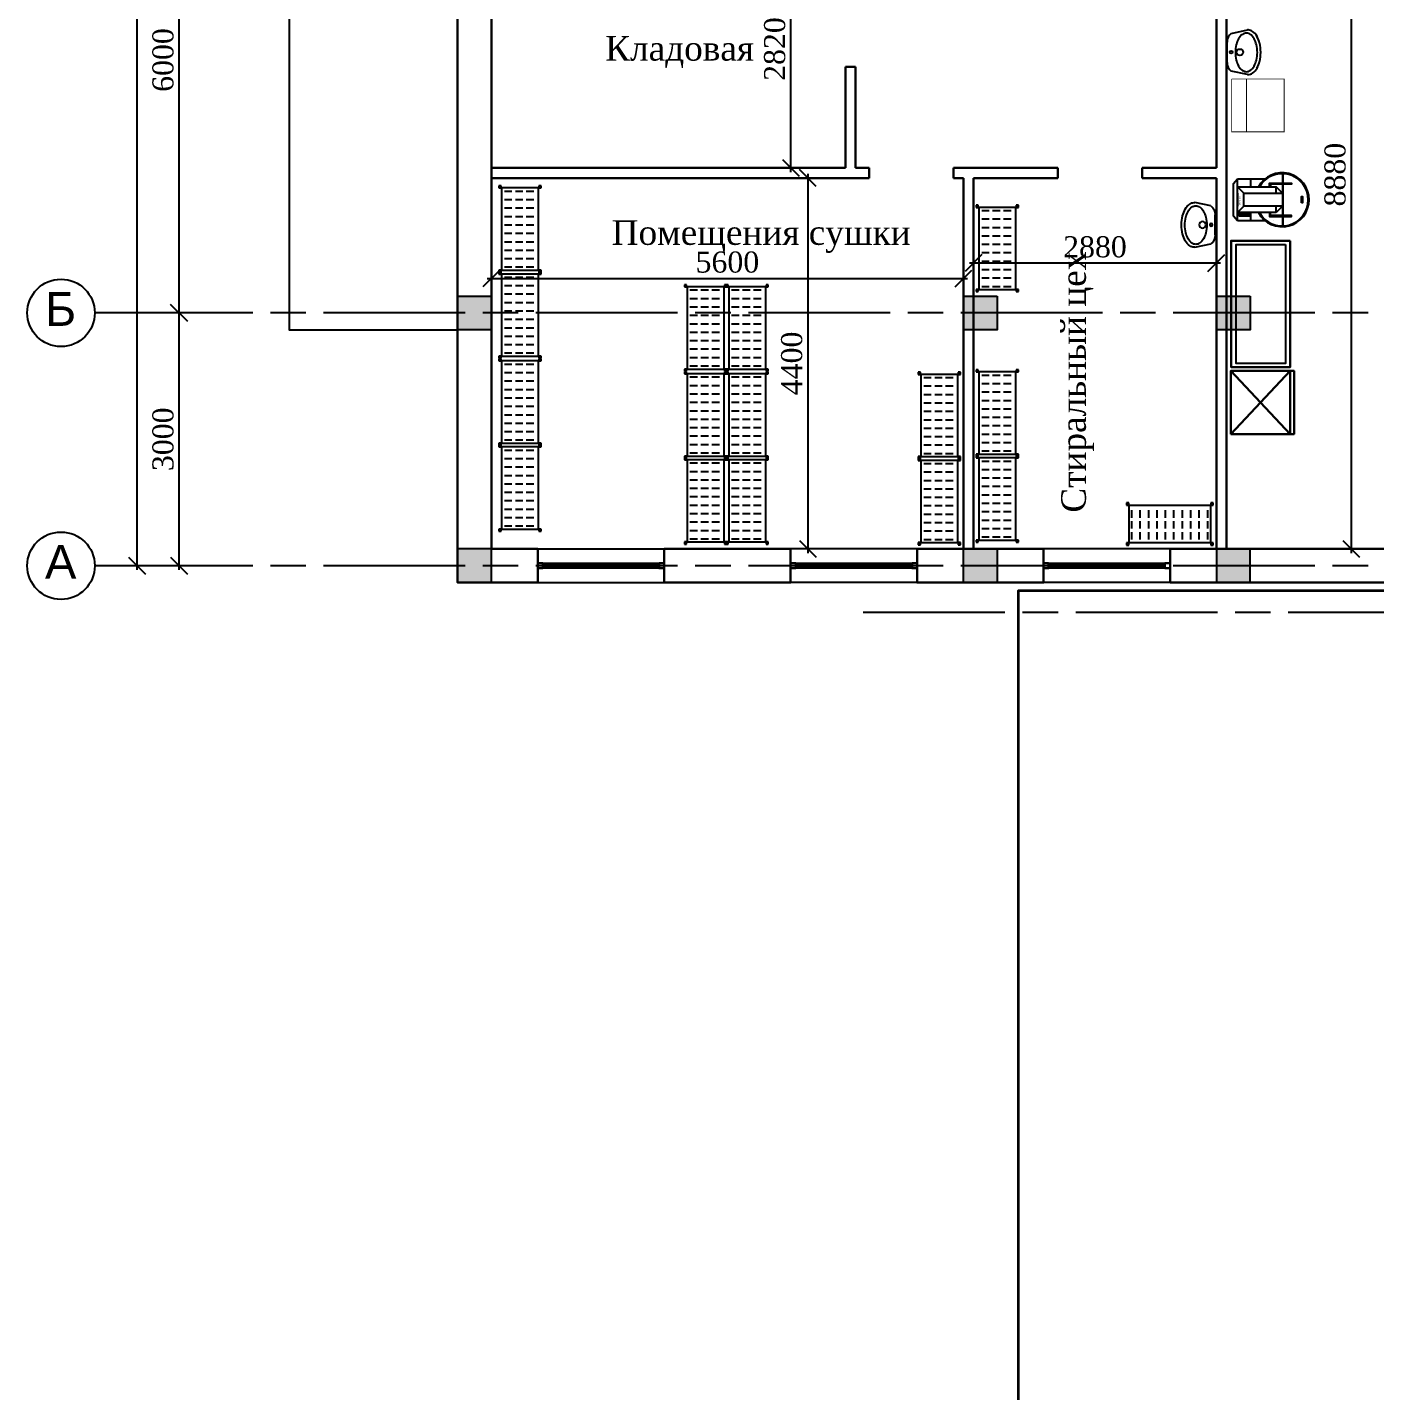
# Model space of a CAD drawing. Header units: inches. Extents: x 2870606 to 3671143, y -733551 to -473558.
# Drawn here: x 3124859 to 3140853, y -618146 to -601957 of the extents above; entities that cross this region are included whole.
import ezdxf

# ---------------------------------------------------------------- set-up
doc = ezdxf.new("R2010")
doc.units = ezdxf.units.IN
doc.header["$MEASUREMENT"] = 0
doc.linetypes.add('ACAD_ISO08W100', pattern=[36, 24, -3, 6, -3])
for name, color, linetype in [('-OZTI Tefriş', 170, 'Continuous'), ('A_Windows', 160, 'Continuous'), ('ELUX3D-204-2D', 7, 'Continuous'), ('ШРИФТ', 7, 'Continuous')]:
    doc.layers.add(name, color=color, linetype=linetype)
doc.styles.add('GENERATED_STYLE_1', font='times.ttf')
doc.styles.add('J~stule', font='dutch.ttf')
doc.styles.get("Standard").update_dxf_attribs({"font": 'arial.ttf'})
doc.styles.add('стиль3', font='arial.ttf', dxfattribs={"height": 250})
doc.dimstyles.new('J~style', dxfattribs={"dimscale": 100, "dimtxt": 2.5, "dimasz": 2, "dimexe": 0.55, "dimexo": 0.725, "dimtad": 1, "dimdec": 0, "dimdsep": 46, "dimtxsty": 'J~stule', "dimblk": 'OBLIQUE', "dimcen": 2, "dimdle": 0.5, "dimadec": 0, "dimazin": 0, "dimtfac": 1, "dimtdec": 0, "dimtmove": 0, "dimatfit": 3, "dimfxl": 1, "dimarcsym": 0})

# ---------------------------------------------------------------- blocks, each defined once
blk = doc.blocks.new('_Oblique')
at = {"color": 0, "linetype": 'ByBlock', "lineweight": -2}
blk.add_line((-0.5, -0.5), (0.5, 0.5), dxfattribs=at)
blk = doc.blocks.new('*D178')
at = {"color": 0, "lineweight": -2, "transparency": 16777216}
for p, q in [((3126659, -608395), (3126659, -605295)), ((3127086, -605345), (3126604, -605345)), ((3127086, -608345), (3126604, -608345))]:
    blk.add_line(p, q, dxfattribs=at)
at = {"layer": 'Defpoints', "color": 0, "lineweight": 35, "transparency": 16777216}
for p in [(3126659, -605345), (3127159, -605345), (3127159, -608345)]:
    blk.add_point(p, dxfattribs=at)
at = {"color": 0, "lineweight": -2, "transparency": 16777216, "xscale": 200, "yscale": 200, "zscale": 200}
for p, rotation in [((3126659, -605345), 90), ((3126659, -608345), 270)]:
    blk.add_blockref('_Oblique', p, dxfattribs=dict(at, rotation=rotation))
at = {"color": 0, "transparency": 16777216, "insert": (3126469, -606845), "char_height": 250, "attachment_point": 5, "rotation": 90, "style": 'J~stule'}
blk.add_mtext('3000', dxfattribs=at)
blk = doc.blocks.new('*D179')
at = {"color": 0, "lineweight": -2, "transparency": 16777216}
for p, q in [((3126659, -605395), (3126659, -599295)), ((3127086, -599345), (3126604, -599345)), ((3127086, -605345), (3126604, -605345))]:
    blk.add_line(p, q, dxfattribs=at)
at = {"layer": 'Defpoints', "color": 0, "lineweight": 35, "transparency": 16777216}
for p in [(3126659, -599345), (3127159, -599345), (3127159, -605345)]:
    blk.add_point(p, dxfattribs=at)
at = {"color": 0, "lineweight": -2, "transparency": 16777216, "xscale": 200, "yscale": 200, "zscale": 200}
for p, rotation in [((3126659, -599345), 90), ((3126659, -605345), 270)]:
    blk.add_blockref('_Oblique', p, dxfattribs=dict(at, rotation=rotation))
at = {"color": 0, "transparency": 16777216, "insert": (3126469, -602345), "char_height": 250, "attachment_point": 5, "rotation": 90, "style": 'J~stule'}
blk.add_mtext('6000', dxfattribs=at)
blk = doc.blocks.new('*D183')
at = {"color": 0, "lineweight": -2, "transparency": 16777216}
for p, q in [((3127086, -585345), (3126104, -585345)), ((3126159, -585295), (3126159, -608395)), ((3127086, -608345), (3126104, -608345))]:
    blk.add_line(p, q, dxfattribs=at)
at = {"layer": 'Defpoints', "color": 0, "lineweight": 35, "transparency": 16777216}
for p in [(3127159, -585345), (3126159, -608345), (3127159, -608345)]:
    blk.add_point(p, dxfattribs=at)
at = {"color": 0, "lineweight": -2, "transparency": 16777216, "xscale": 200, "yscale": 200, "zscale": 200}
for p, rotation in [((3126159, -585345), 90), ((3126159, -608345), 270)]:
    blk.add_blockref('_Oblique', p, dxfattribs=dict(at, rotation=rotation))
at = {"color": 0, "transparency": 16777216, "insert": (3125969, -596845), "char_height": 250, "attachment_point": 5, "rotation": 90, "style": 'J~stule'}
blk.add_mtext('23000', dxfattribs=at)
blk = doc.blocks.new('HamurY.ÖH Y-50')
for p, q in [((-24.9, -4.4), (-19.5, 0)), ((-19.5, 0), (19.5, 0)), ((19.5, 0), (24.9, -4.4)), ((-24.9, -37.4), (-24.9, -4.4)), ((-24.9, -4.4), (24.9, -4.4)), ((-15.2, -50.3), (-15.2, -4.4)), ((-15.2, -4.4), (-7.7, -11.9)), ((-9.9, -4.4), (9.9, -4.4)), ((7.7, -4.4), (-7.7, -4.4)), ((-7.7, -57.9), (-7.7, -11.9)), ((-7.7, -11.9), (7.7, -11.9)), ((15.2, -4.4), (7.7, -11.9)), ((7.7, -11.9), (7.7, -57.9)), ((15.2, -4.4), (15.2, -50.3)), ((24.9, -4.4), (24.9, -37.4)), ((-24.9, -20.5), (-15.2, -20.5)), ((15.2, -20.5), (24.9, -20.5)), ((-24.9, -47.4), (-24.9, -47.1)), ((-19.8, -57.9), (-31, -57.9)), ((-19.8, -58.4), (-31, -58.4)), ((18.6, -57.9), (-18.6, -57.9)), ((18.6, -58.4), (-18.6, -58.4)), ((-15.2, -50.3), (-7.7, -50.3)), ((-7.7, -57.9), (-15.2, -50.3)), ((7.7, -50.3), (15.2, -50.3)), ((7.7, -57.9), (15.2, -50.3)), ((31, -57.9), (19.8, -57.9)), ((31, -58.4), (19.8, -58.4))]:
    blk.add_line(p, q)
for points in [[(-15.2, -19.1), (-15.2, -6.5), (-18.9, -6.5), (-18.9, -19.1)], [(-3.7, -80.3), (3.7, -80.3), (3.7, -81.6), (-3.7, -81.6)]]:
    blk.add_lwpolyline(points, close=True)
for points in [[(-18.6, -42.5), (-19.8, -42.5), (-19.8, -68.5), (-18.6, -68.5), (-18.6, -43.8)], [(-18.6, -43.8), (-15.2, -43.8), (-15.2, -42.5), (-19.8, -42.5), (-19.8, -43.8)], [(18.6, -43.8), (15.2, -43.8), (15.2, -42.5), (19.8, -42.5), (19.8, -43.8)], [(18.6, -42.5), (19.8, -42.5), (19.8, -68.5), (18.6, -68.5), (18.6, -43.8)]]:
    blk.add_lwpolyline(points)
for centre in [(-17.1, -9.4), (-17.1, -12.8), (-17.1, -16.2)]:
    blk.add_circle(centre, 1.24)
for radius, start, end in [(32, 118.4486, 61.5514), (31, 119.4548, 60.5452)]:
    blk.add_arc((0, -57.5), radius, start, end)
blk.add_attdef('OHY-50', (-4.9, -8.5), '', height=2.03)
blk = doc.blocks.new('000066666')
at = {"color": 150, "lineweight": 25, "ltscale": 100, "const_width": 10}
for points in [[(2905140, 337827), (2905140, 338450), (2905767, 338450), (2905767, 337827), (2905140, 337827), (2905246, 337827)], [(2905145, 338004), (2905768, 338004)]]:
    blk.add_lwpolyline(points, dxfattribs=at)
blk = doc.blocks.new('0000hhjuy')
at = {"color": 150}
for p, q in [((2077744, 1366503), (2077784, 1366310)), ((2078234, 1366310), (2078274, 1366503)), ((2077890, 1366261), (2078009, 1366261)), ((2078009, 1366261), (2078128, 1366261))]:
    blk.add_line(p, q, dxfattribs=at)
at = {"color": 150, "extrusion": (0, 0, -1)}
for centre, major_axis, start_param, end_param in [((2077833, 1366510), (62.9, 62.9), 3.926991, 4.555794), ((2077916, 1366449), (-136, 136), 6.126591, 6.550866), ((2077856, 1366490), (54.6, 54.6), 3.926991, 4.555794), ((2077928, 1366437), (118, 118), 4.555794, 4.98007), ((2077971, 1366352), (-214, 214), 0.267681, 0.553725), ((2077976, 1366353), (186, 186), -1.303116, -1.017071), ((2078007, 1366199), (-326, 326), 0.553725, 0.785398), ((2078008, 1366220), (398, 43), 4.587704, 4.819377), ((2078008, 1366220), (-398, 43), 1.462547, 1.69422), ((2078011, 1366199), (326, 326), -0.785398, -0.553725), ((2078039, 1366353), (-186, 186), 1.017071, 1.303116), ((2078047, 1366352), (214, 214), -0.553725, -0.267681), ((2078087, 1366437), (-118, 118), 1.303116, 1.727391), ((2078102, 1366449), (136, 136), -0.267681, 0.156595), ((2078159, 1366490), (54.6, 54.6), 0.156595, 0.785398), ((2078185, 1366510), (-62.9, 62.9), 1.727391, 2.356194), ((2077833, 1366510), (-62.9, 62.9), 5.425887, 5.497787), ((2077856, 1366490), (-54.6, 54.6), 4.868984, 5.497787), ((2077928, 1366542), (118, 118), 2.873912, 3.298187), ((2077976, 1366626), (186, 186), 2.587868, 2.873912), ((2078008, 1366760), (283, 283), 2.356194, 2.587868), ((2078009, 1366412), (27.5, 27.5), 0.785398, 7.068583), ((2078008, 1366760), (-283, 283), 3.695318, 3.926991), ((2078039, 1366626), (-186, 186), 3.409273, 3.695318), ((2078087, 1366542), (-118, 118), 2.984998, 3.409273), ((2078159, 1366490), (-54.6, 54.6), 2.356194, 2.984998), ((2078185, 1366510), (62.9, 62.9), 0.785398, 0.857298), ((2077881, 1366382), (85.3, 85.3), 2.287408, 3.289796), ((2078010, 1366309), (-11.8, 11.8), 2.356194490187541, 8.639379797367125), ((2078137, 1366382), (-85.3, 85.3), 2.993389, 3.995777)]:
    blk.add_ellipse(centre, major_axis=major_axis, ratio=1, start_param=start_param, end_param=end_param, dxfattribs=at)
blk = doc.blocks.new('0000аапкк')
at = {"layer": 'ELUX3D-204-2D'}
for p, q in [((3227123, 301320), (3227098, 301320)), ((3227098, 301320), (3227098, 301295)), ((3227098, 301295), (3227123, 301295)), ((3227123, 301295), (3227123, 301320)), ((3227598, 301320), (3227573, 301320)), ((3227573, 301320), (3227573, 301295)), ((3227573, 301295), (3227598, 301295)), ((3227598, 301295), (3227598, 301320)), ((3227163, 301258), (3227253, 301258)), ((3227163, 301158), (3227253, 301158)), ((3227293, 301258), (3227383, 301258)), ((3227293, 301158), (3227383, 301158)), ((3227423, 301258), (3227513, 301258)), ((3227423, 301158), (3227513, 301158)), ((3227163, 301058), (3227253, 301058)), ((3227163, 300958), (3227253, 300958)), ((3227293, 301058), (3227383, 301058)), ((3227293, 300958), (3227383, 300958)), ((3227423, 301058), (3227513, 301058)), ((3227423, 300958), (3227513, 300958)), ((3227163, 300858), (3227253, 300858)), ((3227293, 300858), (3227383, 300858)), ((3227423, 300858), (3227513, 300858)), ((3227163, 300758), (3227253, 300758)), ((3227163, 300658), (3227253, 300658)), ((3227293, 300758), (3227383, 300758)), ((3227293, 300658), (3227383, 300658)), ((3227423, 300758), (3227513, 300758)), ((3227423, 300658), (3227513, 300658)), ((3227163, 300558), (3227253, 300558)), ((3227293, 300558), (3227383, 300558)), ((3227423, 300558), (3227513, 300558)), ((3227123, 300320), (3227098, 300320)), ((3227098, 300320), (3227098, 300295)), ((3227123, 300295), (3227123, 300320)), ((3227163, 300458), (3227253, 300458)), ((3227163, 300358), (3227253, 300358)), ((3227293, 300458), (3227383, 300458)), ((3227293, 300358), (3227383, 300358)), ((3227423, 300458), (3227513, 300458)), ((3227423, 300358), (3227513, 300358)), ((3227598, 300320), (3227573, 300320)), ((3227573, 300320), (3227573, 300295)), ((3227598, 300295), (3227598, 300320)), ((3227098, 300295), (3227123, 300295)), ((3227573, 300295), (3227598, 300295))]:
    blk.add_line(p, q, dxfattribs=at)
blk.add_lwpolyline([(3227568, 300320), (3227568, 301295), (3227128, 301295), (3227128, 300320)], close=True, dxfattribs=at)
blk = doc.blocks.new('*D166')
at = {"color": 0, "lineweight": -2, "transparency": 16777216}
for p, q in [((3133915, -603675), (3133915, -600755)), ((3133539, -600805), (3133970, -600805)), ((3134222, -603625), (3133860, -603625))]:
    blk.add_line(p, q, dxfattribs=at)
at = {"layer": 'Defpoints', "color": 0, "lineweight": 35, "transparency": 16777216}
for p in [(3133467, -600805), (3133915, -600805), (3134295, -603625)]:
    blk.add_point(p, dxfattribs=at)
at = {"color": 0, "lineweight": -2, "transparency": 16777216, "xscale": 200, "yscale": 200, "zscale": 200}
for p, rotation in [((3133915, -600805), 90), ((3133915, -603625), 270)]:
    blk.add_blockref('_Oblique', p, dxfattribs=dict(at, rotation=rotation))
at = {"color": 0, "transparency": 16777216, "insert": (3133725, -602215), "char_height": 250, "attachment_point": 5, "rotation": 90, "style": 'J~stule'}
blk.add_mtext('2820', dxfattribs=at)
blk = doc.blocks.new('*D223')
at = {"color": 0, "lineweight": -2, "transparency": 16777216}
for p, q in [((3134306, -603745), (3134062, -603745)), ((3134117, -603695), (3134117, -608195)), ((3134306, -608145), (3134062, -608145))]:
    blk.add_line(p, q, dxfattribs=at)
at = {"layer": 'Defpoints', "color": 0, "lineweight": 35, "transparency": 16777216}
for p in [(3134378, -603745, -185), (3134117, -608145), (3134378, -608145)]:
    blk.add_point(p, dxfattribs=at)
at = {"color": 0, "lineweight": -2, "transparency": 16777216, "xscale": 200, "yscale": 200, "zscale": 200}
for p, rotation in [((3134117, -603745), 90), ((3134117, -608145), 270)]:
    blk.add_blockref('_Oblique', p, dxfattribs=dict(at, rotation=rotation))
at = {"color": 0, "transparency": 16777216, "insert": (3133927, -605945), "char_height": 250, "attachment_point": 5, "rotation": 90, "style": 'J~stule'}
blk.add_mtext('4400', dxfattribs=at)
blk = doc.blocks.new('*U65')
at = {"color": 7, "lineweight": 30}
for points in [[(0, 60), (60, 60), (60, 0), (0, 0)], [(1500, 60), (1440, 60), (1440, 0), (1500, 0)]]:
    blk.add_lwpolyline(points, close=True, dxfattribs=at)
at = {"color": 4, "lineweight": 25}
for points in [[(60, 60), (1440, 60), (1440, 0), (60, 0)], [(60, 35), (1440, 35), (1440, 25), (60, 25)]]:
    blk.add_lwpolyline(points, close=True, dxfattribs=at)
blk = doc.blocks.new('*D228')
at = {"color": 0, "lineweight": -2, "transparency": 16777216}
for p, q in [((3130363, -604512), (3130363, -604992)), ((3135963, -604512), (3135963, -604992)), ((3130313, -604937), (3136013, -604937))]:
    blk.add_line(p, q, dxfattribs=at)
at = {"layer": 'Defpoints', "color": 0, "lineweight": 35, "transparency": 16777216}
for p in [(3130363, -604439), (3135963, -604439), (3135963, -604937)]:
    blk.add_point(p, dxfattribs=at)
at = {"color": 0, "lineweight": -2, "transparency": 16777216, "xscale": 200, "yscale": 200, "zscale": 200, "rotation": 180}
blk.add_blockref('_Oblique', (3130363, -604937), dxfattribs=at)
at = {"color": 0, "lineweight": -2, "transparency": 16777216, "xscale": 200, "yscale": 200, "zscale": 200}
blk.add_blockref('_Oblique', (3135963, -604937), dxfattribs=at)
at = {"color": 0, "transparency": 16777216, "insert": (3133163, -604744), "char_height": 250, "attachment_point": 5, "style": 'J~stule'}
blk.add_mtext('5600', dxfattribs=at)
blk = doc.blocks.new('*D229')
at = {"color": 0, "lineweight": -2, "transparency": 16777216}
for p, q in [((3136083, -604442), (3136083, -604808)), ((3138963, -604658), (3138963, -604808)), ((3136033, -604753), (3139013, -604753))]:
    blk.add_line(p, q, dxfattribs=at)
at = {"layer": 'Defpoints', "color": 0, "lineweight": 35, "transparency": 16777216}
for p in [(3136083, -604369), (3138963, -604585), (3138963, -604753)]:
    blk.add_point(p, dxfattribs=at)
at = {"color": 0, "lineweight": -2, "transparency": 16777216, "xscale": 200, "yscale": 200, "zscale": 200, "rotation": 180}
blk.add_blockref('_Oblique', (3136083, -604753), dxfattribs=at)
at = {"color": 0, "lineweight": -2, "transparency": 16777216, "xscale": 200, "yscale": 200, "zscale": 200}
blk.add_blockref('_Oblique', (3138963, -604753), dxfattribs=at)
at = {"color": 0, "transparency": 16777216, "insert": (3137523, -604563), "char_height": 250, "attachment_point": 5, "style": 'J~stule'}
blk.add_mtext('2880', dxfattribs=at)
blk = doc.blocks.new('*D230')
at = {"color": 0, "lineweight": -2, "transparency": 16777216}
for p, q in [((3140344, -599265), (3140617, -599265)), ((3140562, -599215), (3140562, -608195)), ((3140344, -608145), (3140617, -608145))]:
    blk.add_line(p, q, dxfattribs=at)
at = {"layer": 'Defpoints', "color": 0, "lineweight": 35, "transparency": 16777216}
for p in [(3140271, -599265), (3140271, -608145), (3140562, -608145)]:
    blk.add_point(p, dxfattribs=at)
at = {"color": 0, "lineweight": -2, "transparency": 16777216, "xscale": 200, "yscale": 200, "zscale": 200}
for p, rotation in [((3140562, -599265), 90), ((3140562, -608145), 270)]:
    blk.add_blockref('_Oblique', p, dxfattribs=dict(at, rotation=rotation))
at = {"color": 0, "transparency": 16777216, "insert": (3140372, -603705), "char_height": 250, "attachment_point": 5, "rotation": 90, "style": 'J~stule'}
blk.add_mtext('8880', dxfattribs=at)

msp = doc.modelspace()

# ---------------------------------------------------------------- hatches: boundary and pattern name
h = msp.add_hatch(color=256)
h.dxf.hatch_style = 1
h.paths.add_polyline_path([(3129963.36, -605545.19), (3129963.36, -605145.19), (3130363.36, -605145.19), (3130363.36, -605545.19)])
h = msp.add_hatch(color=256)
h.dxf.hatch_style = 1
h.paths.add_polyline_path([(3135963.36, -605545.19), (3135963.36, -605145.19), (3136363.36, -605145.19), (3136363.36, -605545.19)])
h = msp.add_hatch(color=256)
h.dxf.hatch_style = 1
h.paths.add_polyline_path([(3138963.36, -605545.19), (3138963.36, -605145.19), (3139363.36, -605145.19), (3139363.36, -605545.19)])
h = msp.add_hatch(color=256)
h.dxf.hatch_style = 1
h.paths.add_polyline_path([(3130363.36, -608545.19), (3130363.36, -608145.19), (3129963.36, -608145.19), (3129963.36, -608545.19)])
h = msp.add_hatch(color=256)
h.dxf.hatch_style = 1
h.paths.add_polyline_path([(3135963.36, -608545.19), (3135963.36, -608145.19), (3136363.36, -608145.19), (3136363.36, -608545.19)])
h = msp.add_hatch(color=256)
h.dxf.hatch_style = 1
h.paths.add_polyline_path([(3139363.36, -608545.19), (3139363.36, -608145.19), (3138963.36, -608145.19), (3138963.36, -608545.19)])

# ---------------------------------------------------------------- linework, layer by layer
at = {"lineweight": 30}
for p, q in [((3138963.36, -603625.19), (3138963.36, -599545.19)), ((3139083.36, -608145.19), (3139083.36, -599545.19)), ((3134563.36, -602425.16), (3134563.36, -603625.19)), ((3134563.36, -602425.16), (3134683.36, -602425.16)), ((3134683.36, -602425.16), (3134683.36, -603625.19)), ((3134563.36, -603625.19, -184.87), (3130363.36, -603625.19, -184.87)), ((3134843.41, -603625.19, -184.87), (3134683.36, -603625.19, -184.87)), ((3134843.41, -603745.19), (3134843.41, -603625.19)), ((3137083.38, -603625.19, -184.87), (3135843.36, -603625.19, -184.87)), ((3135843.36, -603745.19, -1184.78), (3135843.36, -603625.19, -1184.78)), ((3137083.38, -603745.19), (3137083.38, -603625.19)), ((3138963.36, -603625.19, -184.87), (3138083.33, -603625.19, -184.87)), ((3138083.33, -603745.19, -1184.78), (3138083.33, -603625.19, -1184.78)), ((3134843.41, -603745.19, -184.87), (3130363.36, -603745.19, -184.87)), ((3135963.36, -603745.19, -184.87), (3135843.36, -603745.19, -184.87)), ((3135963.36, -608145.19), (3135963.36, -603745.19)), ((3137083.38, -603745.19, -184.87), (3136083.36, -603745.19, -184.87)), ((3136083.36, -608145.19), (3136083.36, -603745.19)), ((3138963.36, -603745.19, -184.87), (3138083.33, -603745.19, -184.87)), ((3138963.36, -608145.19), (3138963.36, -603745.19)), ((3138413.36, -608545.19), (3138413.36, -608145.19)), ((3156393.37, -608545.19), (3138413.36, -608545.19))]:
    msp.add_line(p, q, dxfattribs=at)
at = {"linetype": 'Continuous'}
for p, q in [((3127158.59, -605345.19), (3125658.59, -605345.19)), ((3127158.59, -608345.19), (3125658.59, -608345.19))]:
    msp.add_line(p, q, dxfattribs=at)
at = {"color": 252, "linetype": 'ACAD_ISO08W100', "ltscale": 70}
for p, q in [((3193052.28, -605345.19), (3127158.59, -605345.19)), ((3193052.28, -608345.19), (3127158.59, -608345.19)), ((3134774.9, -608895.19, -13.31), (3181975.2, -608895.19, -13.31))]:
    msp.add_line(p, q, dxfattribs=at)
at = {"color": 0, "lineweight": 30, "ltscale": 100}
for p, q in [((3139838.78, -606783.83, 999.91), (3139134.19, -606033.83, 999.91)), ((3139134.19, -606783.83, 999.91), (3139838.78, -606033.83, 999.91)), ((3139838.78, -606784.58, 999.91), (3139838.78, -606032.42, 999.91)), ((3139884.19, -606033.83, 999.91), (3139884.19, -606783.83, 999.91))]:
    msp.add_line(p, q, dxfattribs=at)
for p, q in [((3130913.36, -608145.19), (3132413.36, -608145.19)), ((3135413.36, -608145.19), (3133913.36, -608145.19)), ((3138413.36, -608145.19), (3136913.36, -608145.19)), ((3130913.36, -608545.03), (3132413.36, -608545.19)), ((3135413.36, -608545.03), (3133913.36, -608545.19)), ((3138413.36, -608545.03), (3136913.36, -608545.19))]:
    msp.add_line(p, q)
at = {"lineweight": 30}
for points in [[(3129963.36, -597495.19), (3130363.36, -597495.19), (3130363.36, -608145.19), (3130913.36, -608145.19), (3130913.36, -608545.03), (3129963.36, -608545.03)], [(3132413.36, -608145.19), (3133913.36, -608145.19), (3133913.36, -608545.19), (3132413.36, -608545.19)], [(3135413.36, -608145.19), (3136913.36, -608145.19), (3136913.36, -608545.19), (3135413.36, -608545.19)]]:
    msp.add_lwpolyline(points, close=True, dxfattribs=at)
msp.add_lwpolyline([(3129963.36, -599145.19), (3127963.36, -599145.19), (3127963.36, -605545.19), (3129963.36, -605545.19)])
at = {"color": 0, "lineweight": 30, "ltscale": 100, "elevation": 999.91}
for points in [[(3139839.97, -604489.35), (3139839.97, -605989.35), (3139137.97, -605989.35), (3139137.97, -604489.35)], [(3139134.19, -606783.83), (3139884.19, -606783.83), (3139884.19, -606033.83), (3139134.19, -606033.83)]]:
    msp.add_lwpolyline(points, close=True, dxfattribs=at)
at = {"elevation": 999.91}
msp.add_lwpolyline([(3139781.44, -604531.99), (3139781.44, -605945.15), (3139198.97, -605945.15), (3139198.97, -604531.99)], close=True, dxfattribs=at)
for points in [[(3130363.36, -605145.19), (3130363.36, -605545.19), (3129963.36, -605545.19), (3129963.36, -605145.19)], [(3136363.36, -605145.19), (3136363.36, -605545.19), (3135963.36, -605545.19), (3135963.36, -605145.19)], [(3139363.36, -605145.19), (3139363.36, -605545.19), (3138963.36, -605545.19), (3138963.36, -605145.19)], [(3129963.36, -608145.19), (3129963.36, -608545.19), (3130363.36, -608545.19), (3130363.36, -608145.19)], [(3136363.36, -608145.19), (3136363.36, -608545.19), (3135963.36, -608545.19), (3135963.36, -608145.19)], [(3138963.36, -608145.19), (3138963.36, -608545.19), (3139363.36, -608545.19), (3139363.36, -608145.19)]]:
    msp.add_lwpolyline(points, close=True)
at = {"lineweight": 30}
msp.add_lwpolyline([(3156513.37, -608145.19), (3138413.36, -608145.19)], dxfattribs=at)
at = {"color": 1, "lineweight": 35, "elevation": -13.31}
msp.add_lwpolyline([(3141613.37, -608645.19), (3136613.36, -608645.19), (3136613.36, -620876.76), (3141613.37, -620876.76)], close=True, dxfattribs=at)
at = {"linetype": 'Continuous'}
for centre in [(3125258.59, -605345.19), (3125258.59, -608345.19)]:
    msp.add_circle(centre, 400, dxfattribs=at)

# ---------------------------------------------------------------- block references
at = {"layer": '-OZTI Tefriş'}
ref = msp.add_blockref('HamurY.ÖH Y-50', (3139168.34, -604003.35, 999.91), dxfattribs=dict(at, xscale=10, yscale=10, zscale=10, rotation=89.99999999999999))
ref.add_attrib('OHY-50', 'OHY-50', (3139233.01, -603959.24, 999.91), dxfattribs={"height": 20.275, "rotation": 270})
at = {"color": 150, "xscale": -1, "rotation": 270}
msp.add_blockref('0000hhjuy', (1772829.24, -2680262.49, 999.91), dxfattribs=at)
at = {"color": 150, "lineweight": 25, "rotation": 270}
msp.add_blockref('000066666', (2801317.56, 2302568.96, 999.91), dxfattribs=at)
at = {"color": 240, "lineweight": 25, "ltscale": 100}
for p in [(-96645, -905158.33, 999.91), (-90983.32, -905388.41, 1115.31), (-96645, -906178.96, 999.91), (-94444.03, -906331.5, 999.91), (-93949.43, -906331.5, 999.91), (-96645, -907211.16, 999.91), (-94444.03, -907363.69, 999.91), (-93949.43, -907363.69, 999.91), (-91670.81, -907370.65, 999.91), (-90983.32, -907341.37, 1115.31), (-96645, -908231.12, 999.91), (-94444.03, -908383.65, 999.91), (-93949.43, -908383.65, 999.91), (-91670.81, -908390.6, 999.91), (-90983.32, -908361.33, 1115.31)]:
    msp.add_blockref('0000аапкк', p, dxfattribs=at)
at = {"color": 150, "rotation": 90}
msp.add_blockref('0000hhjuy', (4505209.5, -2682310.82, 1200.48), dxfattribs=at)
at = {"color": 240, "lineweight": 25, "ltscale": 100, "rotation": 90}
msp.add_blockref('0000аапкк', (3439218.66, -3835198.35, 1115.31), dxfattribs=at)
at = {"layer": 'A_Windows', "color": 5, "lineweight": 30, "rotation": 1.53929364827328e-05}
for p in [(3130913.36, -608375.19), (3133913.36, -608375.34), (3136913.36, -608375.19)]:
    msp.add_blockref('*U65', p, dxfattribs=at)

# ---------------------------------------------------------------- texts
at = {"linetype": 'Continuous', "char_height": 400, "attachment_point": 2, "style": 'стиль3'}
for s, insert in [('Б', (3125254.68, -605099.21)), ('А', (3125254.68, -608099.21))]:
    msp.add_mtext(s, dxfattribs=dict(at, insert=insert))
at = {"layer": 'ШРИФТ', "style": 'GENERATED_STYLE_1'}
for s, p in [('Кладовая', (3131714.15, -602352.46)), ('Помещения сушки', (3131790.05, -604538.06))]:
    msp.add_text(s, height=292.5, dxfattribs=at).set_placement(p)
msp.add_text('Стиральный цех', height=292.5, rotation=90, dxfattribs=at).set_placement((3137415.48, -607715.1, 184.87))

# ---------------------------------------------------------------- dimensions: what is measured, and where the dimension line sits
for base, p1, p2, picture, middle in [((3126158.59, -608345.19), (3127158.59, -585345.19), (3127158.59, -608345.19), '*D183', (3125968.57, -596845.19)), ((3126658.59, -599345.19), (3127158.59, -605345.19), (3127158.59, -599345.19), '*D179', (3126468.57, -602345.19)), ((3140561.72, -608145.19), (3140271.23, -599265.19), (3140271.23, -608145.19), '*D230', (3140371.53, -603705.19)), ((3133915.45, -600805.19), (3134294.95, -603625.19), (3133466.89, -600805.19), '*D166', (3133725.26, -602215.19)), ((3134117.28, -608145.19), (3134378.27, -603745.19, -184.87), (3134378.27, -608145.19), '*D223', (3133927.27, -605945.19)), ((3126658.59, -605345.19), (3127158.59, -608345.19), (3127158.59, -605345.19), '*D178', (3126468.57, -606845.19))]:
    dim = msp.add_linear_dim(base=base, p1=p1, p2=p2, angle=90, dimstyle='J~style', override={"dimdec": 1, "dimtdec": 1})
    dim.commit()
    dim.dimension.update_dxf_attribs({"geometry": picture, "text_midpoint": middle})
for base, p1, p2, picture, middle in [((3135963.36, -604936.53), (3130363.36, -604439.3), (3135963.36, -604439.3), '*D228', (3133163.36, -604743.83)), ((3138963.36, -604752.94), (3136083.36, -604369.2), (3138963.36, -604585.39), '*D229', (3137523.36, -604562.75))]:
    dim = msp.add_linear_dim(base=base, p1=p1, p2=p2, dimstyle='J~style', override={"dimdec": 1, "dimtdec": 1})
    dim.commit()
    dim.dimension.update_dxf_attribs({"geometry": picture, "text_midpoint": middle})

doc.saveas('drawing.dxf')
